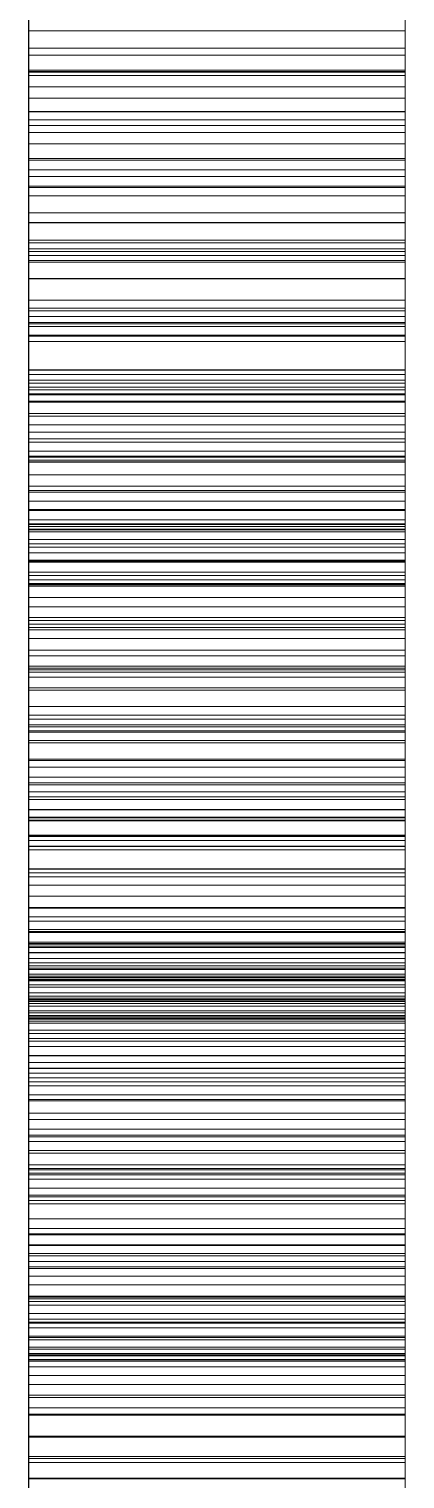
# Paper-space layout '01_三视图' of a CAD drawing. Header units: millimetres. Extents: x 8 to 451, y 8 to 289.
# Drawn here: x 157.5 to 157.64, y 95.33 to 95.869 of the extents above; entities that cross this region are included whole.
import ezdxf

# ---------------------------------------------------------------- set-up
doc = ezdxf.new("R2010")
doc.units = ezdxf.units.MM
doc.linetypes.add('WP_HIDDEN', pattern=[2.3, 1.5, -0.8])
doc.layers.add('HIDDEN', color=7, linetype='WP_HIDDEN', lineweight=13)
doc.layers.add('VISIBLE', color=7, linetype='CONTINUOUS', lineweight=25)

psp = doc.layouts.new('01_三视图')

# ---------------------------------------------------------------- linework, layer by layer
at = {"layer": 'HIDDEN'}
for points in [[(157.5, 95.37151), (157.5, 96.3677)], [(157.64, 96.3677), (157.64, 95.37151)], [(157.5, 96.11068), (157.5, 95.37151)], [(157.64, 95.37151), (157.64, 96.11068)], [(157.5, 95.90276), (157.5, 95.86839)], [(157.64, 95.86839), (157.64, 95.90276)], [(157.5, 95.8999), (157.5, 95.8518)], [(157.64, 95.8518), (157.64, 95.8999)], [(157.5, 95.81872), (157.5, 95.89454)], [(157.5, 95.853), (157.5, 95.8934)], [(157.64, 95.89454), (157.64, 95.81872)], [(157.64, 95.8934), (157.64, 95.853)], [(157.5, 95.8849), (157.5, 95.86193)], [(157.64, 95.86193), (157.64, 95.8849)], [(157.5, 95.85934), (157.5, 95.88299)], [(157.5, 95.8533), (157.5, 95.88143)], [(157.5, 95.8475), (157.5, 95.88008)], [(157.64, 95.88299), (157.64, 95.85934)], [(157.64, 95.88143), (157.64, 95.8533)], [(157.64, 95.88008), (157.64, 95.8475)], [(157.5, 95.8538), (157.5, 95.87652)], [(157.64, 95.87652), (157.64, 95.8538)], [(157.5, 95.86991), (157.5, 95.84339)], [(157.5, 95.86928), (157.5, 95.82031)], [(157.5, 95.86907), (157.5, 95.83825)], [(157.5, 95.86839), (157.5, 95.83312)], [(157.5, 95.86839), (157.64, 95.86839)], [(157.64, 95.84339), (157.64, 95.86991)], [(157.64, 95.82031), (157.64, 95.86928)], [(157.64, 95.83825), (157.64, 95.86907)], [(157.64, 95.83312), (157.64, 95.86839)], [(157.5, 95.86193), (157.5, 95.83838)], [(157.5, 95.86193), (157.64, 95.86193)], [(157.5, 95.83534), (157.5, 95.85934)], [(157.5, 95.85934), (157.64, 95.85934)], [(157.64, 95.83838), (157.64, 95.86193)], [(157.64, 95.85934), (157.64, 95.83534)], [(157.5, 95.8538), (157.64, 95.8538)], [(157.5, 95.83062), (157.5, 95.8538)], [(157.5, 95.82638), (157.5, 95.8533)], [(157.5, 95.8533), (157.64, 95.8533)], [(157.5, 95.853), (157.64, 95.853)], [(157.5, 95.82092), (157.5, 95.853)], [(157.5, 95.8518), (157.5, 95.81061)], [(157.5, 95.8518), (157.64, 95.8518)], [(157.64, 95.8538), (157.64, 95.83062)], [(157.64, 95.8533), (157.64, 95.82638)], [(157.64, 95.853), (157.64, 95.82092)], [(157.64, 95.81061), (157.64, 95.8518)], [(157.5, 95.81664), (157.5, 95.8475)], [(157.5, 95.8475), (157.64, 95.8475)], [(157.64, 95.8475), (157.64, 95.81664)], [(157.5, 95.84339), (157.5, 95.81663)], [(157.5, 95.84339), (157.64, 95.84339)], [(157.64, 95.81663), (157.64, 95.84339)], [(157.5, 95.83838), (157.5, 95.81426)], [(157.5, 95.83838), (157.64, 95.83838)], [(157.5, 95.83825), (157.5, 95.81016)], [(157.5, 95.83825), (157.64, 95.83825)], [(157.5, 95.7863), (157.5, 95.83534)], [(157.5, 95.83534), (157.64, 95.83534)], [(157.64, 95.81426), (157.64, 95.83838)], [(157.64, 95.81016), (157.64, 95.83825)], [(157.64, 95.83534), (157.64, 95.7863)], [(157.5, 95.83312), (157.5, 95.79695)], [(157.5, 95.83312), (157.64, 95.83312)], [(157.5, 95.83062), (157.64, 95.83062)], [(157.5, 95.80699), (157.5, 95.83062)], [(157.64, 95.79695), (157.64, 95.83312)], [(157.64, 95.83062), (157.64, 95.80699)], [(157.5, 95.80065), (157.5, 95.82638)], [(157.5, 95.82638), (157.64, 95.82638)], [(157.64, 95.82638), (157.64, 95.80065)], [(157.5, 95.82092), (157.64, 95.82092)], [(157.5, 95.79715), (157.5, 95.82092)], [(157.5, 95.82031), (157.5, 95.77631)], [(157.5, 95.82031), (157.64, 95.82031)], [(157.64, 95.82092), (157.64, 95.79715)], [(157.64, 95.77631), (157.64, 95.82031)], [(157.5, 95.7261), (157.5, 95.81872)], [(157.5, 95.78726), (157.5, 95.81664)], [(157.5, 95.81664), (157.64, 95.81664)], [(157.5, 95.81663), (157.5, 95.79057)], [(157.5, 95.81663), (157.64, 95.81663)], [(157.5, 95.81426), (157.5, 95.78957)], [(157.5, 95.81426), (157.64, 95.81426)], [(157.64, 95.81872), (157.64, 95.7261)], [(157.64, 95.81664), (157.64, 95.78726)], [(157.64, 95.79057), (157.64, 95.81663)], [(157.64, 95.78957), (157.64, 95.81426)], [(157.5, 95.81061), (157.5, 95.77632)], [(157.5, 95.81061), (157.64, 95.81061)], [(157.5, 95.81016), (157.5, 95.78479)], [(157.5, 95.81016), (157.64, 95.81016)], [(157.64, 95.77632), (157.64, 95.81061)], [(157.64, 95.78479), (157.64, 95.81016)], [(157.5, 95.80699), (157.64, 95.80699)], [(157.5, 95.7829), (157.5, 95.80699)], [(157.64, 95.80699), (157.64, 95.7829)], [(157.5, 95.77612), (157.5, 95.80065)], [(157.5, 95.80065), (157.64, 95.80065)], [(157.64, 95.80065), (157.64, 95.77612)], [(157.5, 95.79715), (157.64, 95.79715)], [(157.5, 95.7823), (157.5, 95.79715)], [(157.5, 95.79695), (157.5, 95.75987)], [(157.5, 95.79695), (157.64, 95.79695)], [(157.64, 95.79715), (157.64, 95.7823)], [(157.64, 95.75987), (157.64, 95.79695)], [(157.5, 95.79057), (157.5, 95.76523)], [(157.5, 95.79057), (157.64, 95.79057)], [(157.5, 95.78957), (157.5, 95.7643)], [(157.5, 95.78957), (157.64, 95.78957)], [(157.5, 95.75939), (157.5, 95.78726)], [(157.5, 95.78726), (157.64, 95.78726)], [(157.64, 95.76523), (157.64, 95.79057)], [(157.64, 95.7643), (157.64, 95.78957)], [(157.64, 95.78726), (157.64, 95.75939)], [(157.5, 95.73586), (157.5, 95.7863)], [(157.5, 95.7863), (157.64, 95.7863)], [(157.5, 95.78479), (157.5, 95.76216)], [(157.5, 95.78479), (157.64, 95.78479)], [(157.5, 95.7829), (157.64, 95.7829)], [(157.5, 95.75836), (157.5, 95.7829)], [(157.5, 95.7823), (157.64, 95.7823)], [(157.5, 95.76819), (157.5, 95.7823)], [(157.64, 95.7863), (157.64, 95.73586)], [(157.64, 95.76216), (157.64, 95.78479)], [(157.64, 95.7829), (157.64, 95.75836)], [(157.64, 95.7823), (157.64, 95.76819)], [(157.5, 95.77632), (157.5, 95.75514)], [(157.5, 95.77632), (157.64, 95.77632)], [(157.5, 95.77631), (157.5, 95.73729)], [(157.5, 95.77631), (157.64, 95.77631)], [(157.5, 95.7528), (157.5, 95.77612)], [(157.5, 95.77612), (157.64, 95.77612)], [(157.64, 95.75514), (157.64, 95.77632)], [(157.64, 95.73729), (157.64, 95.77631)], [(157.64, 95.77612), (157.64, 95.7528)], [(157.5, 95.76819), (157.64, 95.76819)], [(157.5, 95.75482), (157.5, 95.76819)], [(157.5, 95.76523), (157.5, 95.74058)], [(157.5, 95.76523), (157.64, 95.76523)], [(157.64, 95.76819), (157.64, 95.75482)], [(157.64, 95.74058), (157.64, 95.76523)], [(157.5, 95.7643), (157.5, 95.73845)], [(157.5, 95.7643), (157.64, 95.7643)], [(157.5, 95.76216), (157.5, 95.74225)], [(157.5, 95.76216), (157.64, 95.76216)], [(157.5, 95.75987), (157.5, 95.72189)], [(157.5, 95.75987), (157.64, 95.75987)], [(157.64, 95.73845), (157.64, 95.7643)], [(157.64, 95.74225), (157.64, 95.76216)], [(157.64, 95.72189), (157.64, 95.75987)], [(157.5, 95.733), (157.5, 95.75939)], [(157.5, 95.75939), (157.64, 95.75939)], [(157.5, 95.75836), (157.64, 95.75836)], [(157.5, 95.73336), (157.5, 95.75836)], [(157.5, 95.75514), (157.5, 95.73483)], [(157.5, 95.75514), (157.64, 95.75514)], [(157.5, 95.75482), (157.64, 95.75482)], [(157.5, 95.74219), (157.5, 95.75482)], [(157.64, 95.75939), (157.64, 95.733)], [(157.64, 95.75836), (157.64, 95.73336)], [(157.64, 95.73483), (157.64, 95.75514)], [(157.64, 95.75482), (157.64, 95.74219)], [(157.5, 95.73068), (157.5, 95.7528)], [(157.5, 95.7528), (157.64, 95.7528)], [(157.64, 95.7528), (157.64, 95.73068)], [(157.5, 95.74225), (157.5, 95.72507)], [(157.5, 95.74225), (157.64, 95.74225)], [(157.5, 95.74219), (157.64, 95.74219)], [(157.5, 95.73029), (157.5, 95.74219)], [(157.5, 95.74058), (157.5, 95.71665)], [(157.5, 95.74058), (157.64, 95.74058)], [(157.5, 95.73845), (157.5, 95.71203)], [(157.5, 95.73845), (157.64, 95.73845)], [(157.64, 95.72507), (157.64, 95.74225)], [(157.64, 95.74219), (157.64, 95.73029)], [(157.64, 95.71665), (157.64, 95.74058)], [(157.64, 95.71203), (157.64, 95.73845)], [(157.5, 95.73729), (157.5, 95.70325)], [(157.5, 95.73729), (157.64, 95.73729)], [(157.5, 95.68402), (157.5, 95.73586)], [(157.5, 95.73586), (157.64, 95.73586)], [(157.5, 95.73483), (157.5, 95.7154)], [(157.5, 95.73483), (157.64, 95.73483)], [(157.5, 95.73336), (157.64, 95.73336)], [(157.5, 95.7079), (157.5, 95.73336)], [(157.5, 95.70811), (157.5, 95.733)], [(157.5, 95.733), (157.64, 95.733)], [(157.64, 95.70325), (157.64, 95.73729)], [(157.64, 95.73586), (157.64, 95.68402)], [(157.64, 95.7154), (157.64, 95.73483)], [(157.64, 95.73336), (157.64, 95.7079)], [(157.64, 95.733), (157.64, 95.70811)], [(157.5, 95.70975), (157.5, 95.73068)], [(157.5, 95.73068), (157.64, 95.73068)], [(157.5, 95.73029), (157.64, 95.73029)], [(157.5, 95.71914), (157.5, 95.73029)], [(157.64, 95.73068), (157.64, 95.70975)], [(157.64, 95.73029), (157.64, 95.71914)], [(157.5, 95.64767), (157.5, 95.7261)], [(157.5, 95.7261), (157.64, 95.7261)], [(157.5, 95.72507), (157.5, 95.71024)], [(157.5, 95.72507), (157.64, 95.72507)], [(157.64, 95.7261), (157.64, 95.64767)], [(157.64, 95.71024), (157.64, 95.72507)], [(157.5, 95.72189), (157.5, 95.68301)], [(157.5, 95.72189), (157.64, 95.72189)], [(157.5, 95.71914), (157.64, 95.71914)], [(157.5, 95.70872), (157.5, 95.71914)], [(157.64, 95.68301), (157.64, 95.72189)], [(157.64, 95.71914), (157.64, 95.70872)], [(157.5, 95.71665), (157.5, 95.69342)], [(157.5, 95.71665), (157.64, 95.71665)], [(157.5, 95.7154), (157.5, 95.69684)], [(157.5, 95.7154), (157.64, 95.7154)], [(157.5, 95.71203), (157.5, 95.68504)], [(157.5, 95.71203), (157.64, 95.71203)], [(157.64, 95.69342), (157.64, 95.71665)], [(157.64, 95.69684), (157.64, 95.7154)], [(157.64, 95.68504), (157.64, 95.71203)], [(157.5, 95.71024), (157.5, 95.69739)], [(157.5, 95.71024), (157.64, 95.71024)], [(157.5, 95.69003), (157.5, 95.70975)], [(157.5, 95.70975), (157.64, 95.70975)], [(157.5, 95.70872), (157.64, 95.70872)], [(157.5, 95.69904), (157.5, 95.70872)], [(157.5, 95.68472), (157.5, 95.70811)], [(157.5, 95.70811), (157.64, 95.70811)], [(157.5, 95.7079), (157.64, 95.7079)], [(157.5, 95.68199), (157.5, 95.7079)], [(157.64, 95.69739), (157.64, 95.71024)], [(157.64, 95.70975), (157.64, 95.69003)], [(157.64, 95.70872), (157.64, 95.69904)], [(157.64, 95.70811), (157.64, 95.68472)], [(157.64, 95.7079), (157.64, 95.68199)], [(157.5, 95.70325), (157.5, 95.67419)], [(157.5, 95.70325), (157.64, 95.70325)], [(157.64, 95.67419), (157.64, 95.70325)], [(157.5, 95.69904), (157.64, 95.69904)], [(157.5, 95.69032), (157.5, 95.69904)], [(157.5, 95.69739), (157.5, 95.68652)], [(157.5, 95.69739), (157.64, 95.69739)], [(157.5, 95.69684), (157.5, 95.67916)], [(157.5, 95.69684), (157.64, 95.69684)], [(157.64, 95.69904), (157.64, 95.69032)], [(157.64, 95.68652), (157.64, 95.69739)], [(157.64, 95.67916), (157.64, 95.69684)], [(157.5, 95.69342), (157.5, 95.6709)], [(157.5, 95.69342), (157.64, 95.69342)], [(157.5, 95.69032), (157.64, 95.69032)], [(157.5, 95.68275), (157.5, 95.69032)], [(157.5, 95.67151), (157.5, 95.69003)], [(157.5, 95.69003), (157.64, 95.69003)], [(157.64, 95.6709), (157.64, 95.69342)], [(157.64, 95.69032), (157.64, 95.68275)], [(157.64, 95.69003), (157.64, 95.67151)], [(157.5, 95.68652), (157.5, 95.67762)], [(157.5, 95.68652), (157.64, 95.68652)], [(157.5, 95.68504), (157.5, 95.65755)], [(157.5, 95.68504), (157.64, 95.68504)], [(157.5, 95.66281), (157.5, 95.68472)], [(157.5, 95.68472), (157.64, 95.68472)], [(157.64, 95.67762), (157.64, 95.68652)], [(157.64, 95.65755), (157.64, 95.68504)], [(157.64, 95.68472), (157.64, 95.66281)], [(157.5, 95.63596), (157.5, 95.68402)], [(157.5, 95.68402), (157.64, 95.68402)], [(157.5, 95.68301), (157.5, 95.63212)], [(157.5, 95.68301), (157.64, 95.68301)], [(157.5, 95.68275), (157.64, 95.68275)], [(157.5, 95.67635), (157.5, 95.68275)], [(157.5, 95.68199), (157.64, 95.68199)], [(157.5, 95.64564), (157.5, 95.68199)], [(157.5, 95.67916), (157.5, 95.66236)], [(157.5, 95.67916), (157.64, 95.67916)], [(157.64, 95.68402), (157.64, 95.63596)], [(157.64, 95.63212), (157.64, 95.68301)], [(157.64, 95.68275), (157.64, 95.67635)], [(157.64, 95.68199), (157.64, 95.64564)], [(157.64, 95.66236), (157.64, 95.67916)], [(157.5, 95.67762), (157.5, 95.6707)], [(157.5, 95.67762), (157.64, 95.67762)], [(157.5, 95.67635), (157.64, 95.67635)], [(157.5, 95.67111), (157.5, 95.67635)], [(157.5, 95.67419), (157.5, 95.65012)], [(157.5, 95.67419), (157.64, 95.67419)], [(157.64, 95.6707), (157.64, 95.67762)], [(157.64, 95.67635), (157.64, 95.67111)], [(157.64, 95.65012), (157.64, 95.67419)], [(157.5, 95.6542), (157.5, 95.67151)], [(157.5, 95.67151), (157.64, 95.67151)], [(157.5, 95.67111), (157.64, 95.67111)], [(157.5, 95.66704), (157.5, 95.67111)], [(157.5, 95.6709), (157.5, 95.64909)], [(157.5, 95.6709), (157.64, 95.6709)], [(157.5, 95.6707), (157.5, 95.66576)], [(157.5, 95.6707), (157.64, 95.6707)], [(157.64, 95.67151), (157.64, 95.6542)], [(157.64, 95.67111), (157.64, 95.66704)], [(157.64, 95.64909), (157.64, 95.6709)], [(157.64, 95.66576), (157.64, 95.6707)], [(157.5, 95.66704), (157.64, 95.66704)], [(157.5, 95.66413), (157.5, 95.66704)], [(157.5, 95.66576), (157.5, 95.66279)], [(157.5, 95.66576), (157.64, 95.66576)], [(157.5, 95.66413), (157.64, 95.66413)], [(157.5, 95.66239), (157.5, 95.66413)], [(157.5, 95.64241), (157.5, 95.66281)], [(157.5, 95.66281), (157.64, 95.66281)], [(157.5, 95.66279), (157.5, 95.6618)], [(157.5, 95.66279), (157.64, 95.66279)], [(157.64, 95.66704), (157.64, 95.66413)], [(157.64, 95.66279), (157.64, 95.66576)], [(157.64, 95.66413), (157.64, 95.66239)], [(157.64, 95.66281), (157.64, 95.64241)], [(157.64, 95.6618), (157.64, 95.66279)], [(157.5, 95.66239), (157.64, 95.66239)], [(157.5, 95.6618), (157.5, 95.66239)], [(157.5, 95.66236), (157.5, 95.64643)], [(157.5, 95.66236), (157.64, 95.66236)], [(157.5, 95.6618), (157.64, 95.6618)], [(157.5, 95.65755), (157.5, 95.63069)], [(157.5, 95.65755), (157.64, 95.65755)], [(157.64, 95.66239), (157.64, 95.6618)], [(157.64, 95.64643), (157.64, 95.66236)], [(157.64, 95.63069), (157.64, 95.65755)], [(157.5, 95.63808), (157.5, 95.6542)], [(157.5, 95.6542), (157.64, 95.6542)], [(157.64, 95.6542), (157.64, 95.63808)], [(157.5, 95.65012), (157.5, 95.62988)], [(157.5, 95.65012), (157.64, 95.65012)], [(157.5, 95.64909), (157.5, 95.62798)], [(157.5, 95.64909), (157.64, 95.64909)], [(157.5, 95.61379), (157.5, 95.64767)], [(157.5, 95.64767), (157.64, 95.64767)], [(157.64, 95.62988), (157.64, 95.65012)], [(157.64, 95.62798), (157.64, 95.64909)], [(157.64, 95.64767), (157.64, 95.61379)], [(157.5, 95.64643), (157.5, 95.63137)], [(157.5, 95.64643), (157.64, 95.64643)], [(157.5, 95.64564), (157.64, 95.64564)], [(157.5, 95.6102), (157.5, 95.64564)], [(157.5, 95.62397), (157.5, 95.64241)], [(157.5, 95.64241), (157.64, 95.64241)], [(157.64, 95.63137), (157.64, 95.64643)], [(157.64, 95.64564), (157.64, 95.6102)], [(157.64, 95.64241), (157.64, 95.62397)], [(157.5, 95.62316), (157.5, 95.63808)], [(157.5, 95.63808), (157.64, 95.63808)], [(157.5, 95.58872), (157.5, 95.63596)], [(157.5, 95.63596), (157.64, 95.63596)], [(157.64, 95.63808), (157.64, 95.62316)], [(157.64, 95.63596), (157.64, 95.58872)], [(157.5, 95.63212), (157.5, 95.5825)], [(157.5, 95.63212), (157.64, 95.63212)], [(157.5, 95.63137), (157.5, 95.61711)], [(157.5, 95.63137), (157.64, 95.63137)], [(157.5, 95.63069), (157.5, 95.60443)], [(157.5, 95.63069), (157.64, 95.63069)], [(157.64, 95.5825), (157.64, 95.63212)], [(157.64, 95.61711), (157.64, 95.63137)], [(157.64, 95.60443), (157.64, 95.63069)], [(157.5, 95.62988), (157.5, 95.61233)], [(157.5, 95.62988), (157.64, 95.62988)], [(157.5, 95.62798), (157.5, 95.60758)], [(157.5, 95.62798), (157.64, 95.62798)], [(157.64, 95.61233), (157.64, 95.62988)], [(157.64, 95.60758), (157.64, 95.62798)], [(157.5, 95.608), (157.5, 95.62397)], [(157.5, 95.62397), (157.64, 95.62397)], [(157.5, 95.60945), (157.5, 95.62316)], [(157.5, 95.62316), (157.64, 95.62316)], [(157.64, 95.62397), (157.64, 95.608)], [(157.64, 95.62316), (157.64, 95.60945)], [(157.5, 95.61711), (157.5, 95.60357)], [(157.5, 95.61711), (157.64, 95.61711)], [(157.64, 95.60357), (157.64, 95.61711)], [(157.5, 95.58345), (157.5, 95.61379)], [(157.5, 95.61379), (157.64, 95.61379)], [(157.5, 95.61233), (157.5, 95.59749)], [(157.5, 95.61233), (157.64, 95.61233)], [(157.5, 95.6102), (157.64, 95.6102)], [(157.5, 95.57566), (157.5, 95.6102)], [(157.5, 95.59694), (157.5, 95.60945)], [(157.5, 95.60945), (157.64, 95.60945)], [(157.64, 95.61379), (157.64, 95.58345)], [(157.64, 95.59749), (157.64, 95.61233)], [(157.64, 95.6102), (157.64, 95.57566)], [(157.64, 95.60945), (157.64, 95.59694)], [(157.5, 95.59448), (157.5, 95.608)], [(157.5, 95.608), (157.64, 95.608)], [(157.5, 95.60758), (157.5, 95.58789)], [(157.5, 95.60758), (157.64, 95.60758)], [(157.5, 95.60443), (157.5, 95.57879)], [(157.5, 95.60443), (157.64, 95.60443)], [(157.5, 95.60357), (157.5, 95.59074)], [(157.5, 95.60357), (157.64, 95.60357)], [(157.64, 95.608), (157.64, 95.59448)], [(157.64, 95.58789), (157.64, 95.60758)], [(157.64, 95.57879), (157.64, 95.60443)], [(157.64, 95.59074), (157.64, 95.60357)], [(157.5, 95.59749), (157.5, 95.58535)], [(157.5, 95.59749), (157.64, 95.59749)], [(157.5, 95.5746), (157.5, 95.59694)], [(157.5, 95.59694), (157.64, 95.59694)], [(157.5, 95.58342), (157.5, 95.59448)], [(157.5, 95.59448), (157.64, 95.59448)], [(157.64, 95.58535), (157.64, 95.59749)], [(157.64, 95.59694), (157.64, 95.5746)], [(157.64, 95.59448), (157.64, 95.58342)], [(157.5, 95.59074), (157.5, 95.57862)], [(157.5, 95.59074), (157.64, 95.59074)], [(157.5, 95.54231), (157.5, 95.58872)], [(157.5, 95.58872), (157.64, 95.58872)], [(157.5, 95.58789), (157.5, 95.5689)], [(157.5, 95.58789), (157.64, 95.58789)], [(157.64, 95.57862), (157.64, 95.59074)], [(157.64, 95.58872), (157.64, 95.54231)], [(157.64, 95.5689), (157.64, 95.58789)], [(157.5, 95.58535), (157.5, 95.5759)], [(157.5, 95.58535), (157.64, 95.58535)], [(157.5, 95.55667), (157.5, 95.58345)], [(157.5, 95.58345), (157.64, 95.58345)], [(157.5, 95.57482), (157.5, 95.58342)], [(157.5, 95.58342), (157.64, 95.58342)], [(157.5, 95.5825), (157.5, 95.53416)], [(157.5, 95.5825), (157.64, 95.5825)], [(157.64, 95.5759), (157.64, 95.58535)], [(157.64, 95.58345), (157.64, 95.55667)], [(157.64, 95.58342), (157.64, 95.57482)], [(157.64, 95.53416), (157.64, 95.5825)], [(157.5, 95.57879), (157.5, 95.55377)], [(157.5, 95.57879), (157.64, 95.57879)], [(157.5, 95.57862), (157.5, 95.56721)], [(157.5, 95.57862), (157.64, 95.57862)], [(157.64, 95.55377), (157.64, 95.57879)], [(157.64, 95.56721), (157.64, 95.57862)], [(157.5, 95.5759), (157.5, 95.56916)], [(157.5, 95.5759), (157.64, 95.5759)], [(157.5, 95.57566), (157.64, 95.57566)], [(157.5, 95.54203), (157.5, 95.57566)], [(157.5, 95.56867), (157.5, 95.57482)], [(157.5, 95.57482), (157.64, 95.57482)], [(157.5, 95.55524), (157.5, 95.5746)], [(157.5, 95.5746), (157.64, 95.5746)], [(157.64, 95.56916), (157.64, 95.5759)], [(157.64, 95.57566), (157.64, 95.54203)], [(157.64, 95.57482), (157.64, 95.56867)], [(157.64, 95.5746), (157.64, 95.55524)], [(157.5, 95.56916), (157.5, 95.56511)], [(157.5, 95.56916), (157.64, 95.56916)], [(157.5, 95.5689), (157.5, 95.55062)], [(157.5, 95.5689), (157.64, 95.5689)], [(157.5, 95.56499), (157.5, 95.56867)], [(157.5, 95.56867), (157.64, 95.56867)], [(157.5, 95.56721), (157.5, 95.55652)], [(157.5, 95.56721), (157.64, 95.56721)], [(157.64, 95.56511), (157.64, 95.56916)], [(157.64, 95.55062), (157.64, 95.5689)], [(157.64, 95.56867), (157.64, 95.56499)], [(157.64, 95.55652), (157.64, 95.56721)], [(157.5, 95.56511), (157.5, 95.56376)], [(157.5, 95.56511), (157.64, 95.56511)], [(157.5, 95.56376), (157.5, 95.56499)], [(157.5, 95.56499), (157.64, 95.56499)], [(157.5, 95.56376), (157.64, 95.56376)], [(157.64, 95.56376), (157.64, 95.56511)], [(157.64, 95.56499), (157.64, 95.56376)], [(157.5, 95.53343), (157.5, 95.55667)], [(157.5, 95.55667), (157.64, 95.55667)], [(157.5, 95.55652), (157.5, 95.54654)], [(157.5, 95.55652), (157.64, 95.55652)], [(157.5, 95.53886), (157.5, 95.55524)], [(157.5, 95.55524), (157.64, 95.55524)], [(157.64, 95.55667), (157.64, 95.53343)], [(157.64, 95.54654), (157.64, 95.55652)], [(157.64, 95.55524), (157.64, 95.53886)], [(157.5, 95.55377), (157.5, 95.52936)], [(157.5, 95.55377), (157.64, 95.55377)], [(157.5, 95.55062), (157.5, 95.53305)], [(157.5, 95.55062), (157.64, 95.55062)], [(157.64, 95.52936), (157.64, 95.55377)], [(157.64, 95.53305), (157.64, 95.55062)], [(157.5, 95.54654), (157.5, 95.53728)], [(157.5, 95.54654), (157.64, 95.54654)], [(157.64, 95.53728), (157.64, 95.54654)], [(157.5, 95.49672), (157.5, 95.54231)], [(157.5, 95.54231), (157.64, 95.54231)], [(157.5, 95.54203), (157.64, 95.54203)], [(157.5, 95.50929), (157.5, 95.54203)], [(157.5, 95.52546), (157.5, 95.53886)], [(157.5, 95.53886), (157.64, 95.53886)], [(157.64, 95.54231), (157.64, 95.49672)], [(157.64, 95.54203), (157.64, 95.50929)], [(157.64, 95.53886), (157.64, 95.52546)], [(157.5, 95.53728), (157.5, 95.52892)], [(157.5, 95.53728), (157.64, 95.53728)], [(157.5, 95.53416), (157.5, 95.48708)], [(157.5, 95.53416), (157.64, 95.53416)], [(157.5, 95.51273), (157.5, 95.53343)], [(157.5, 95.53343), (157.64, 95.53343)], [(157.64, 95.52892), (157.64, 95.53728)], [(157.64, 95.48708), (157.64, 95.53416)], [(157.64, 95.53343), (157.64, 95.51273)], [(157.5, 95.53305), (157.5, 95.51618)], [(157.5, 95.53305), (157.64, 95.53305)], [(157.5, 95.52936), (157.5, 95.50556)], [(157.5, 95.52936), (157.64, 95.52936)], [(157.5, 95.52892), (157.5, 95.52168)], [(157.5, 95.52892), (157.64, 95.52892)], [(157.5, 95.5287), (157.5, 95.52792)], [(157.5, 95.52737), (157.5, 95.5287)], [(157.5, 95.5287), (157.64, 95.5287)], [(157.5, 95.52792), (157.5, 95.52559)], [(157.5, 95.52792), (157.64, 95.52792)], [(157.64, 95.51618), (157.64, 95.53305)], [(157.64, 95.50556), (157.64, 95.52936)], [(157.64, 95.52168), (157.64, 95.52892)], [(157.64, 95.52792), (157.64, 95.5287)], [(157.64, 95.5287), (157.64, 95.52737)], [(157.64, 95.52559), (157.64, 95.52792)], [(157.5, 95.52337), (157.5, 95.52737)], [(157.5, 95.52737), (157.64, 95.52737)], [(157.5, 95.52559), (157.5, 95.52171)], [(157.5, 95.52559), (157.64, 95.52559)], [(157.5, 95.51504), (157.5, 95.52546)], [(157.5, 95.52546), (157.64, 95.52546)], [(157.5, 95.51671), (157.5, 95.52337)], [(157.5, 95.52337), (157.64, 95.52337)], [(157.64, 95.52737), (157.64, 95.52337)], [(157.64, 95.52171), (157.64, 95.52559)], [(157.64, 95.52546), (157.64, 95.51504)], [(157.64, 95.52337), (157.64, 95.51671)], [(157.5, 95.52171), (157.5, 95.51627)], [(157.5, 95.52171), (157.64, 95.52171)], [(157.5, 95.52168), (157.5, 95.51556)], [(157.5, 95.52168), (157.64, 95.52168)], [(157.5, 95.52058), (157.5, 95.5198)], [(157.5, 95.51925), (157.5, 95.52058)], [(157.5, 95.52058), (157.64, 95.52058)], [(157.5, 95.5198), (157.5, 95.51747)], [(157.5, 95.5198), (157.64, 95.5198)], [(157.5, 95.51525), (157.5, 95.51925)], [(157.5, 95.51925), (157.64, 95.51925)], [(157.5, 95.51747), (157.5, 95.51358)], [(157.5, 95.51747), (157.64, 95.51747)], [(157.64, 95.51627), (157.64, 95.52171)], [(157.64, 95.51556), (157.64, 95.52168)], [(157.64, 95.5198), (157.64, 95.52058)], [(157.64, 95.52058), (157.64, 95.51925)], [(157.64, 95.51747), (157.64, 95.5198)], [(157.64, 95.51925), (157.64, 95.51525)], [(157.64, 95.51358), (157.64, 95.51747)], [(157.5, 95.50738), (157.5, 95.51671)], [(157.5, 95.51671), (157.64, 95.51671)], [(157.5, 95.51627), (157.5, 95.50927)], [(157.5, 95.51627), (157.64, 95.51627)], [(157.5, 95.51618), (157.5, 95.50002)], [(157.5, 95.51618), (157.64, 95.51618)], [(157.5, 95.51556), (157.5, 95.51055)], [(157.5, 95.51556), (157.64, 95.51556)], [(157.5, 95.50859), (157.5, 95.51525)], [(157.5, 95.51525), (157.64, 95.51525)], [(157.5, 95.50759), (157.5, 95.51504)], [(157.5, 95.51504), (157.64, 95.51504)], [(157.5, 95.51358), (157.5, 95.50814)], [(157.5, 95.51358), (157.64, 95.51358)], [(157.5, 95.49356), (157.5, 95.51273)], [(157.5, 95.51273), (157.64, 95.51273)], [(157.64, 95.51671), (157.64, 95.50738)], [(157.64, 95.50927), (157.64, 95.51627)], [(157.64, 95.50002), (157.64, 95.51618)], [(157.64, 95.51055), (157.64, 95.51556)], [(157.64, 95.51525), (157.64, 95.50859)], [(157.64, 95.51504), (157.64, 95.50759)], [(157.64, 95.50814), (157.64, 95.51358)], [(157.64, 95.51273), (157.64, 95.49356)], [(157.5, 95.51055), (157.5, 95.50665)], [(157.5, 95.51055), (157.64, 95.51055)], [(157.5, 95.50929), (157.64, 95.50929)], [(157.5, 95.47747), (157.5, 95.50929)], [(157.5, 95.50927), (157.5, 95.50072)], [(157.5, 95.50927), (157.64, 95.50927)], [(157.5, 95.49926), (157.5, 95.50859)], [(157.5, 95.50859), (157.64, 95.50859)], [(157.5, 95.50814), (157.5, 95.50115)], [(157.5, 95.50814), (157.64, 95.50814)], [(157.5, 95.50313), (157.5, 95.50759)], [(157.5, 95.50759), (157.64, 95.50759)], [(157.5, 95.49539), (157.5, 95.50738)], [(157.5, 95.50738), (157.64, 95.50738)], [(157.5, 95.50665), (157.5, 95.50387)], [(157.5, 95.50665), (157.64, 95.50665)], [(157.64, 95.50665), (157.64, 95.51055)], [(157.64, 95.50929), (157.64, 95.47747)], [(157.64, 95.50072), (157.64, 95.50927)], [(157.64, 95.50859), (157.64, 95.49926)], [(157.64, 95.50115), (157.64, 95.50814)], [(157.64, 95.50759), (157.64, 95.50313)], [(157.64, 95.50738), (157.64, 95.49539)], [(157.64, 95.50387), (157.64, 95.50665)], [(157.5, 95.50556), (157.5, 95.48238)], [(157.5, 95.50556), (157.64, 95.50556)], [(157.5, 95.50387), (157.5, 95.50219)], [(157.5, 95.50387), (157.64, 95.50387)], [(157.5, 95.50164), (157.5, 95.50313)], [(157.5, 95.50313), (157.64, 95.50313)], [(157.5, 95.50219), (157.5, 95.50164)], [(157.5, 95.50219), (157.64, 95.50219)], [(157.5, 95.50164), (157.64, 95.50164)], [(157.5, 95.50115), (157.5, 95.4926)], [(157.5, 95.50115), (157.64, 95.50115)], [(157.64, 95.48238), (157.64, 95.50556)], [(157.64, 95.50219), (157.64, 95.50387)], [(157.64, 95.50313), (157.64, 95.50164)], [(157.64, 95.50164), (157.64, 95.50219)], [(157.64, 95.4926), (157.64, 95.50115)], [(157.5, 95.50072), (157.5, 95.49062)], [(157.5, 95.50072), (157.64, 95.50072)], [(157.5, 95.50002), (157.5, 95.48471)], [(157.5, 95.50002), (157.64, 95.50002)], [(157.5, 95.48727), (157.5, 95.49926)], [(157.5, 95.49926), (157.64, 95.49926)], [(157.5, 95.45196), (157.5, 95.49672)], [(157.5, 95.49672), (157.64, 95.49672)], [(157.64, 95.49062), (157.64, 95.50072)], [(157.64, 95.48471), (157.64, 95.50002)], [(157.64, 95.49926), (157.64, 95.48727)], [(157.64, 95.49672), (157.64, 95.45196)], [(157.5, 95.48074), (157.5, 95.49539)], [(157.5, 95.49539), (157.64, 95.49539)], [(157.5, 95.47592), (157.5, 95.49356)], [(157.5, 95.49356), (157.64, 95.49356)], [(157.5, 95.4926), (157.5, 95.4825)], [(157.5, 95.4926), (157.64, 95.4926)], [(157.5, 95.49062), (157.5, 95.47896)], [(157.5, 95.49062), (157.64, 95.49062)], [(157.64, 95.49539), (157.64, 95.48074)], [(157.64, 95.49356), (157.64, 95.47592)], [(157.64, 95.4825), (157.64, 95.4926)], [(157.64, 95.47896), (157.64, 95.49062)], [(157.5, 95.47261), (157.5, 95.48727)], [(157.5, 95.48727), (157.64, 95.48727)], [(157.5, 95.48708), (157.5, 95.44127)], [(157.5, 95.48708), (157.64, 95.48708)], [(157.64, 95.48727), (157.64, 95.47261)], [(157.64, 95.44127), (157.64, 95.48708)], [(157.5, 95.48471), (157.5, 95.47038)], [(157.5, 95.48471), (157.64, 95.48471)], [(157.5, 95.4825), (157.5, 95.47084)], [(157.5, 95.4825), (157.64, 95.4825)], [(157.5, 95.48238), (157.5, 95.45982)], [(157.5, 95.48238), (157.64, 95.48238)], [(157.5, 95.46341), (157.5, 95.48074)], [(157.5, 95.48074), (157.64, 95.48074)], [(157.64, 95.47038), (157.64, 95.48471)], [(157.64, 95.47084), (157.64, 95.4825)], [(157.64, 95.45982), (157.64, 95.48238)], [(157.64, 95.48074), (157.64, 95.46341)], [(157.5, 95.47896), (157.5, 95.46575)], [(157.5, 95.47896), (157.64, 95.47896)], [(157.5, 95.47747), (157.64, 95.47747)], [(157.5, 95.44654), (157.5, 95.47747)], [(157.5, 95.4598), (157.5, 95.47592)], [(157.5, 95.47592), (157.64, 95.47592)], [(157.64, 95.46575), (157.64, 95.47896)], [(157.64, 95.47747), (157.64, 95.44654)], [(157.64, 95.47592), (157.64, 95.4598)], [(157.5, 95.45529), (157.5, 95.47261)], [(157.5, 95.47261), (157.64, 95.47261)], [(157.5, 95.47084), (157.5, 95.45762)], [(157.5, 95.47084), (157.64, 95.47084)], [(157.5, 95.47038), (157.5, 95.45705)], [(157.5, 95.47038), (157.64, 95.47038)], [(157.64, 95.47261), (157.64, 95.45529)], [(157.64, 95.45762), (157.64, 95.47084)], [(157.64, 95.45705), (157.64, 95.47038)], [(157.5, 95.46575), (157.5, 95.45098)], [(157.5, 95.46575), (157.64, 95.46575)], [(157.5, 95.44343), (157.5, 95.46341)], [(157.5, 95.46341), (157.64, 95.46341)], [(157.64, 95.45098), (157.64, 95.46575)], [(157.64, 95.46341), (157.64, 95.44343)], [(157.5, 95.45982), (157.5, 95.43787)], [(157.5, 95.45982), (157.64, 95.45982)], [(157.5, 95.4452), (157.5, 95.4598)], [(157.5, 95.4598), (157.64, 95.4598)], [(157.64, 95.43787), (157.64, 95.45982)], [(157.64, 95.4598), (157.64, 95.4452)], [(157.5, 95.45762), (157.5, 95.44286)], [(157.5, 95.45762), (157.64, 95.45762)], [(157.5, 95.45705), (157.5, 95.4447)], [(157.5, 95.45705), (157.64, 95.45705)], [(157.5, 95.43531), (157.5, 95.45529)], [(157.5, 95.45529), (157.64, 95.45529)], [(157.64, 95.44286), (157.64, 95.45762)], [(157.64, 95.4447), (157.64, 95.45705)], [(157.64, 95.45529), (157.64, 95.43531)], [(157.5, 95.40802), (157.5, 95.45196)], [(157.5, 95.45196), (157.64, 95.45196)], [(157.5, 95.45098), (157.5, 95.43466)], [(157.5, 95.45098), (157.64, 95.45098)], [(157.64, 95.45196), (157.64, 95.40802)], [(157.64, 95.43466), (157.64, 95.45098)], [(157.5, 95.44654), (157.64, 95.44654)], [(157.5, 95.41653), (157.5, 95.44654)], [(157.5, 95.43214), (157.5, 95.4452)], [(157.5, 95.4452), (157.64, 95.4452)], [(157.5, 95.4447), (157.5, 95.43334)], [(157.5, 95.4447), (157.64, 95.4447)], [(157.5, 95.42086), (157.5, 95.44343)], [(157.5, 95.44343), (157.64, 95.44343)], [(157.5, 95.44286), (157.5, 95.42653)], [(157.5, 95.44286), (157.64, 95.44286)], [(157.64, 95.44654), (157.64, 95.41653)], [(157.64, 95.4452), (157.64, 95.43214)], [(157.64, 95.43334), (157.64, 95.4447)], [(157.64, 95.44343), (157.64, 95.42086)], [(157.64, 95.42653), (157.64, 95.44286)], [(157.5, 95.44127), (157.5, 95.39673)], [(157.5, 95.44127), (157.64, 95.44127)], [(157.5, 95.43787), (157.5, 95.41653)], [(157.5, 95.43787), (157.64, 95.43787)], [(157.64, 95.39673), (157.64, 95.44127)], [(157.64, 95.41653), (157.64, 95.43787)], [(157.5, 95.41274), (157.5, 95.43531)], [(157.5, 95.43531), (157.64, 95.43531)], [(157.5, 95.43466), (157.5, 95.41678)], [(157.5, 95.43466), (157.64, 95.43466)], [(157.5, 95.43334), (157.5, 95.42296)], [(157.5, 95.43334), (157.64, 95.43334)], [(157.5, 95.42059), (157.5, 95.43214)], [(157.5, 95.43214), (157.64, 95.43214)], [(157.64, 95.43531), (157.64, 95.41274)], [(157.64, 95.41678), (157.64, 95.43466)], [(157.64, 95.42296), (157.64, 95.43334)], [(157.64, 95.43214), (157.64, 95.42059)], [(157.5, 95.42653), (157.5, 95.40866)], [(157.5, 95.42653), (157.64, 95.42653)], [(157.64, 95.40866), (157.64, 95.42653)], [(157.5, 95.42296), (157.5, 95.41358)], [(157.5, 95.42296), (157.64, 95.42296)], [(157.5, 95.39578), (157.5, 95.42086)], [(157.5, 95.42086), (157.64, 95.42086)], [(157.5, 95.41058), (157.5, 95.42059)], [(157.5, 95.42059), (157.64, 95.42059)], [(157.64, 95.41358), (157.64, 95.42296)], [(157.64, 95.42086), (157.64, 95.39578)], [(157.64, 95.42059), (157.64, 95.41058)], [(157.5, 95.41678), (157.5, 95.39735)], [(157.5, 95.41678), (157.64, 95.41678)], [(157.5, 95.41653), (157.64, 95.41653)], [(157.5, 95.38785), (157.5, 95.41653)], [(157.5, 95.41653), (157.5, 95.39581)], [(157.5, 95.41653), (157.64, 95.41653)], [(157.64, 95.39735), (157.64, 95.41678)], [(157.64, 95.41653), (157.64, 95.38785)], [(157.64, 95.39581), (157.64, 95.41653)], [(157.5, 95.41358), (157.5, 95.40518)], [(157.5, 95.41358), (157.64, 95.41358)], [(157.5, 95.38766), (157.5, 95.41274)], [(157.5, 95.41274), (157.64, 95.41274)], [(157.5, 95.4019), (157.5, 95.41058)], [(157.5, 95.41058), (157.64, 95.41058)], [(157.64, 95.40518), (157.64, 95.41358)], [(157.64, 95.41274), (157.64, 95.38766)], [(157.64, 95.41058), (157.64, 95.4019)], [(157.5, 95.40866), (157.5, 95.38923)], [(157.5, 95.40866), (157.64, 95.40866)], [(157.5, 95.36491), (157.5, 95.40802)], [(157.5, 95.40802), (157.64, 95.40802)], [(157.5, 95.40518), (157.5, 95.39777)], [(157.5, 95.40518), (157.64, 95.40518)], [(157.64, 95.38923), (157.64, 95.40866)], [(157.64, 95.40802), (157.64, 95.36491)], [(157.64, 95.39777), (157.64, 95.40518)], [(157.5, 95.39439), (157.5, 95.4019)], [(157.5, 95.4019), (157.64, 95.4019)], [(157.64, 95.4019), (157.64, 95.39439)], [(157.5, 95.39777), (157.5, 95.39135)], [(157.5, 95.39777), (157.64, 95.39777)], [(157.5, 95.39735), (157.5, 95.37636)], [(157.5, 95.39735), (157.64, 95.39735)], [(157.5, 95.39673), (157.5, 95.35346)], [(157.5, 95.39673), (157.64, 95.39673)], [(157.5, 95.39581), (157.5, 95.3757)], [(157.5, 95.39581), (157.64, 95.39581)], [(157.5, 95.3823), (157.5, 95.39578)], [(157.5, 95.39578), (157.64, 95.39578)], [(157.5, 95.38803), (157.5, 95.39439)], [(157.5, 95.39439), (157.64, 95.39439)], [(157.64, 95.39135), (157.64, 95.39777)], [(157.64, 95.37636), (157.64, 95.39735)], [(157.64, 95.35346), (157.64, 95.39673)], [(157.64, 95.3757), (157.64, 95.39581)], [(157.64, 95.39578), (157.64, 95.3823)], [(157.64, 95.39439), (157.64, 95.38803)], [(157.5, 95.39135), (157.5, 95.38592)], [(157.5, 95.39135), (157.64, 95.39135)], [(157.5, 95.38923), (157.5, 95.36824)], [(157.5, 95.38923), (157.64, 95.38923)], [(157.5, 95.38282), (157.5, 95.38803)], [(157.5, 95.38803), (157.64, 95.38803)], [(157.5, 95.38785), (157.64, 95.38785)], [(157.5, 95.36095), (157.5, 95.38785)], [(157.64, 95.38592), (157.64, 95.39135)], [(157.64, 95.36824), (157.64, 95.38923)], [(157.64, 95.38803), (157.64, 95.38282)], [(157.64, 95.38785), (157.64, 95.36095)], [(157.5, 95.37418), (157.5, 95.38766)], [(157.5, 95.38766), (157.64, 95.38766)], [(157.5, 95.38592), (157.5, 95.38147)], [(157.5, 95.38592), (157.64, 95.38592)], [(157.5, 95.37877), (157.5, 95.38282)], [(157.5, 95.38282), (157.64, 95.38282)], [(157.5, 95.36819), (157.5, 95.3823)], [(157.5, 95.3823), (157.64, 95.3823)], [(157.64, 95.38766), (157.64, 95.37418)], [(157.64, 95.38147), (157.64, 95.38592)], [(157.64, 95.38282), (157.64, 95.37877)], [(157.64, 95.3823), (157.64, 95.36819)], [(157.5, 95.38147), (157.5, 95.37801)], [(157.5, 95.38147), (157.64, 95.38147)], [(157.5, 95.37588), (157.5, 95.37877)], [(157.5, 95.37877), (157.64, 95.37877)], [(157.5, 95.37801), (157.5, 95.37554)], [(157.5, 95.37801), (157.64, 95.37801)], [(157.64, 95.37801), (157.64, 95.38147)], [(157.64, 95.37877), (157.64, 95.37588)], [(157.64, 95.37554), (157.64, 95.37801)], [(157.5, 95.37636), (157.5, 95.35382)], [(157.5, 95.37636), (157.64, 95.37636)], [(157.5, 95.37415), (157.5, 95.37588)], [(157.5, 95.37588), (157.64, 95.37588)], [(157.5, 95.3757), (157.5, 95.35621)], [(157.5, 95.3757), (157.64, 95.3757)], [(157.5, 95.37554), (157.5, 95.37406)], [(157.5, 95.37554), (157.64, 95.37554)], [(157.5, 95.36007), (157.5, 95.37418)], [(157.5, 95.37418), (157.64, 95.37418)], [(157.5, 95.37357), (157.5, 95.37415)], [(157.5, 95.37415), (157.64, 95.37415)], [(157.5, 95.37406), (157.5, 95.37357)], [(157.5, 95.37406), (157.64, 95.37406)], [(157.5, 95.37357), (157.64, 95.37357)], [(157.5, 95.37151), (157.64, 95.37151)], [(157.64, 95.35382), (157.64, 95.37636)], [(157.64, 95.37588), (157.64, 95.37415)], [(157.64, 95.35621), (157.64, 95.3757)], [(157.64, 95.37406), (157.64, 95.37554)], [(157.64, 95.37418), (157.64, 95.36007)], [(157.64, 95.37415), (157.64, 95.37357)], [(157.64, 95.37357), (157.64, 95.37406)], [(157.5, 95.36824), (157.5, 95.3457)], [(157.5, 95.36824), (157.64, 95.36824)], [(157.5, 95.35346), (157.5, 95.36819)], [(157.5, 95.36819), (157.64, 95.36819)], [(157.64, 95.3457), (157.64, 95.36824)], [(157.64, 95.36819), (157.64, 95.35346)], [(157.5, 95.32262), (157.5, 95.36491)], [(157.5, 95.36491), (157.64, 95.36491)], [(157.5, 95.36095), (157.64, 95.36095)], [(157.5, 95.33582), (157.5, 95.36095)], [(157.64, 95.36491), (157.64, 95.32262)], [(157.64, 95.36095), (157.64, 95.33582)], [(157.5, 95.34534), (157.5, 95.36007)], [(157.5, 95.36007), (157.64, 95.36007)], [(157.5, 95.35621), (157.5, 95.33733)], [(157.5, 95.35621), (157.64, 95.35621)], [(157.64, 95.36007), (157.64, 95.34534)], [(157.64, 95.33733), (157.64, 95.35621)], [(157.5, 95.35382), (157.5, 95.32973)], [(157.5, 95.35382), (157.64, 95.35382)], [(157.5, 95.35346), (157.5, 95.31146)], [(157.5, 95.3381), (157.5, 95.35346)], [(157.5, 95.35346), (157.64, 95.35346)], [(157.5, 95.35346), (157.64, 95.35346)], [(157.64, 95.32973), (157.64, 95.35382)], [(157.64, 95.31146), (157.64, 95.35346)], [(157.64, 95.35346), (157.64, 95.3381)], [(157.5, 95.3457), (157.5, 95.32161)], [(157.5, 95.3457), (157.64, 95.3457)], [(157.5, 95.32998), (157.5, 95.34534)], [(157.5, 95.34534), (157.64, 95.34534)], [(157.64, 95.32161), (157.64, 95.3457)], [(157.64, 95.34534), (157.64, 95.32998)], [(157.5, 95.32212), (157.5, 95.3381)], [(157.5, 95.3381), (157.64, 95.3381)], [(157.5, 95.33733), (157.5, 95.31907)], [(157.5, 95.33733), (157.64, 95.33733)], [(157.5, 95.33582), (157.64, 95.33582)], [(157.5, 95.31247), (157.5, 95.33582)], [(157.64, 95.3381), (157.64, 95.32212)], [(157.64, 95.31907), (157.64, 95.33733)], [(157.64, 95.33582), (157.64, 95.31247)], [(157.5, 95.314), (157.5, 95.32998)], [(157.5, 95.32998), (157.64, 95.32998)], [(157.5, 95.32973), (157.64, 95.32973)], [(157.64, 95.32998), (157.64, 95.314)]]:
    psp.add_lwpolyline(points, dxfattribs=at)
at = {"layer": 'VISIBLE'}
psp.add_lwpolyline([(157.5, 74.5), (157.5, 109.5)], dxfattribs=at)

doc.saveas('drawing.dxf')
